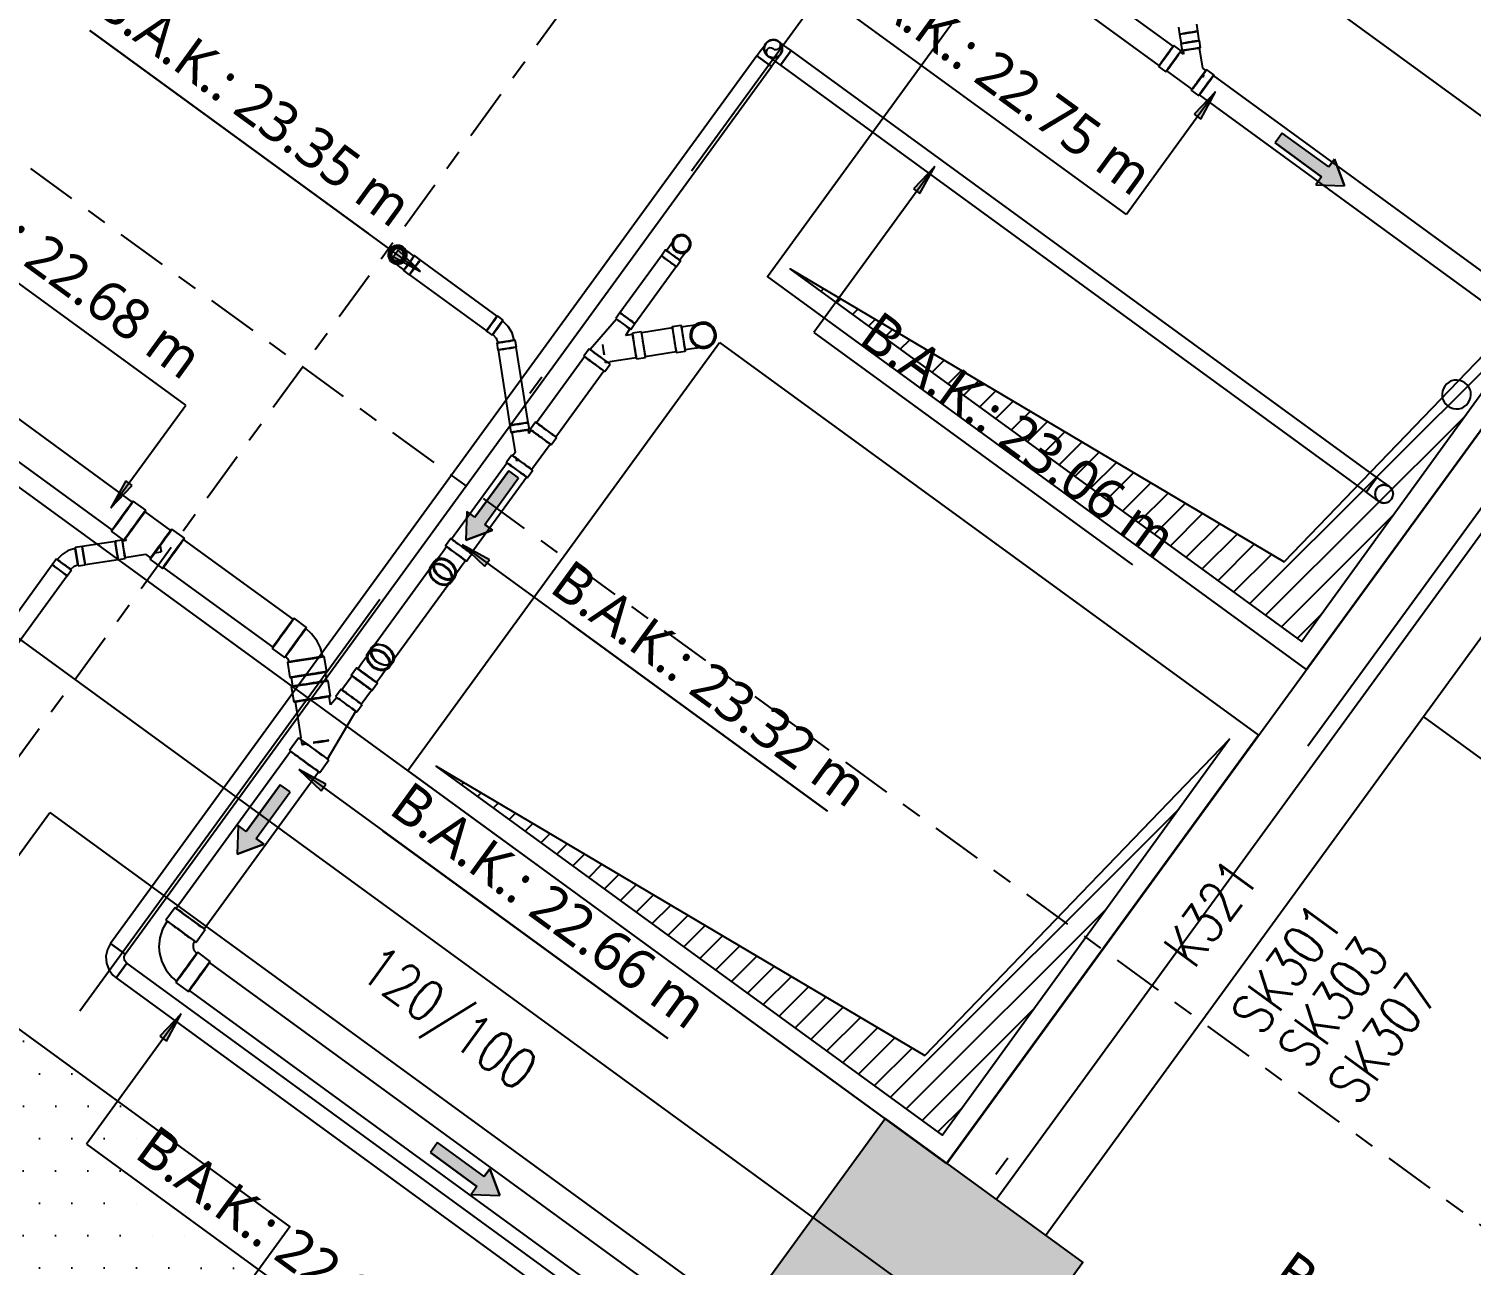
# Model space of a CAD drawing. Header units: millimetres. Extents: x 400382 to 401500, y 4543975 to 4544133.
# Drawn here: x 400774.28 to 400781.36, y 4544104.06 to 4544110.12 of the extents above; entities that cross this region are included whole.
import ezdxf
from ezdxf.enums import TextEntityAlignment as Align

# ---------------------------------------------------------------- set-up
doc = ezdxf.new("R2010")
doc.units = ezdxf.units.MM
for name, pattern in [('AKS', [3, 2.5, -0.25, 0, -0.25]), ('CENTER', [2, 1.25, -0.25, 0.25, -0.25]), ('DASHDOT2', [0.5, 0.25, -0.125, 0, -0.125])]:
    doc.linetypes.add(name, pattern=pattern)
for name, color, linetype in [('aks prota', 2, 'AKS'), ('boşluk prota', 2, 'Continuous'), ('boşluk taraması prota', 252, 'Continuous'), ('kiriş boyutu prota', 6, 'Continuous'), ('kiriş prota', 6, 'Continuous'), ('kolon prota', 1, 'Continuous'), ('kolon tarama prota', 252, 'Continuous'), ('merdiven prota', 2, 'Continuous'), ('not prota', 2, 'Continuous'), ('PRT-AL-TUNEL_EKSENI', 14, 'DASHDOT2'), ('skesit prota', 7, 'Continuous'), ('TARAMA', 8, 'Continuous'), ('temel prota', 6, 'Continuous')]:
    doc.layers.add(name, color=color, linetype=linetype)
doc.styles.add('Segoe UI Light_1', font='', dxfattribs={"height": 200})
doc.styles.add('TKIRIS', font='romanstw.shx')
doc.styles.get('Segoe UI Light_1').set_extended_font_data('Segoe UI Light')

# ---------------------------------------------------------------- blocks, each defined once
blk = doc.blocks.new('Flow Direction - Flow Direction _25mm_-1035271-_17_70 m  ARA KAT')
at = {"layer": 'TARAMA'}
blk.add_hatch(color=256, dxfattribs=at).paths.add_polyline_path([(0, 0), (-117, -78), (-117, -30), (-400, -30), (-400, 30), (-117, 30), (-117, 78)], flags=0)
for p, q in [((0, 0), (-117, 78)), ((-117, 78), (-117, 30)), ((-117, 78), (0, 0)), ((-117, 30), (-117, 78)), ((-117, 30), (-400, 30)), ((-400, 30), (-400, -30)), ((-117, 30), (-400, 30)), ((-400, 30), (-400, -30)), ((-117, -78), (0, 0)), ((-117, -78), (0, 0)), ((-400, -30), (-117, -30)), ((-117, -30), (-400, -30)), ((-117, -30), (-117, -78)), ((-117, -30), (-117, -78))]:
    blk.add_line(p, q, dxfattribs=at)
blk = doc.blocks.new('17.60 mekanik')
at = {"layer": 'kolon tarama prota'}
for points in [[(137058.29, 65361.09), (137047.87, 65350.12), (137051.07, 65347.8)], [(136920.46, 65324.36), (136910.05, 65313.39), (136913.24, 65311.07)], [(136668.12, 65272.5), (136657.14, 65282.91), (136654.82, 65279.72)], [(136516.25, 65156.33), (136526.67, 65167.31), (136523.47, 65169.63)], [(136688.76, 65138.36), (136699.74, 65127.95), (136702.06, 65131.14)], [(136608.61, 65028.04), (136619.58, 65017.62), (136621.9, 65020.82)], [(136550.99, 64908.03), (136540.57, 64897.05), (136543.77, 64894.73)]]:
    blk.add_hatch(color=256, dxfattribs=at).paths.add_polyline_path(points, flags=0)
for p, q in [((137037.5, 65383.49), (136952.8, 65445.03)), ((136945.86, 65435.48), (137030.57, 65373.94)), ((137014.58, 65300.93), (136868.24, 65407.25)), ((137040, 65392.88), (137040.55, 65389.42)), ((137049.6, 65390.85), (137049.05, 65394.31)), ((136505.61, 65390.57), (136642.27, 65291.28)), ((136668.12, 65272.5), (136505.61, 65390.57)), ((137040.63, 65389.43), (137041.36, 65384.84)), ((137050.25, 65386.24), (137049.52, 65390.84)), ((137050.87, 65382.8), (137050.32, 65386.26)), ((136833.06, 65378.47), (136516.37, 64942.58)), ((136833.06, 65378.47), (136836.66, 65375.86)), ((136836.66, 65375.86), (136833.06, 65378.47)), ((136849.89, 65381.14), (136847.27, 65377.54)), ((136847.27, 65377.54), (136849.89, 65381.14)), ((137137.74, 65172), (136849.89, 65381.14)), ((137041.38, 65381.26), (137037.78, 65383.87)), ((137042.61, 65379.55), (137040.99, 65380.72)), ((137041.28, 65384.82), (137041.83, 65381.37)), ((137042.3, 65381.44), (137042.6, 65379.55)), ((137051.98, 65372.74), (137050.4, 65382.72)), ((136523.56, 64937.35), (136840.25, 65373.25)), ((136836.66, 65375.86), (136840.25, 65373.25)), ((136840.25, 65373.25), (136836.66, 65375.86)), ((136836.66, 65375.86), (136836.66, 65375.86)), ((136836.66, 65375.86), (136836.66, 65375.86)), ((136847.27, 65377.54), (136844.66, 65373.94)), ((136844.66, 65373.94), (136847.27, 65377.54)), ((136844.66, 65373.94), (137132.51, 65164.81)), ((137030.29, 65373.56), (137033.88, 65370.94)), ((137034.27, 65371.48), (137046.8, 65362.37)), ((137053.52, 65371.62), (137051.98, 65372.74)), ((137057.5, 65369.54), (137053.91, 65372.15)), ((137051.31, 65368.63), (137051.35, 65368.58)), ((137052.6, 65368.8), (137052.4, 65370.07)), ((137198.27, 65266.68), (137057.23, 65369.16)), ((137058.29, 65361.09), (137014.58, 65300.93)), ((137046.41, 65361.84), (137050.01, 65359.23)), ((137058.29, 65361.09), (137047.87, 65350.12)), ((137050.29, 65359.61), (137191.33, 65257.14)), ((137051.07, 65347.8), (137058.29, 65361.09)), ((137047.87, 65350.12), (137051.07, 65347.8)), ((136920.46, 65324.36), (136861.21, 65242.81)), ((136920.46, 65324.36), (136910.05, 65313.39)), ((136913.24, 65311.07), (136920.46, 65324.36)), ((136552.88, 65206.75), (136402.02, 65316.35)), ((136526.83, 65159.15), (136319.59, 65309.72)), ((136910.05, 65313.39), (136913.24, 65311.07)), ((136309.6, 65295.97), (136516.84, 65145.4)), ((136657.14, 65282.91), (136654.82, 65279.72)), ((136654.82, 65279.72), (136668.12, 65272.5)), ((136668.12, 65272.5), (136657.14, 65282.91)), ((136667.96, 65278.27), (136665.13, 65280.33)), ((136786.38, 65280.38), (136766.04, 65252.38)), ((136788.37, 65283.25), (136786.32, 65280.42)), ((136659.75, 65272.92), (136662.58, 65270.86)), ((136705.78, 65250.69), (136667.92, 65278.21)), ((136773.32, 65247.09), (136793.66, 65275.09)), ((136793.72, 65275.04), (136795.78, 65277.87)), ((136662.63, 65270.92), (136700.49, 65243.41)), ((136765.98, 65252.43), (136763.92, 65249.6)), ((136708.66, 65248.7), (136705.83, 65250.76)), ((136764.31, 65249.32), (136751.39, 65234.29)), ((136768.93, 65241.19), (136770.94, 65244.5)), ((136771.33, 65244.22), (136773.39, 65247.05)), ((136791.82, 65245), (136776.62, 65242.6)), ((136796.13, 65246.17), (136791.74, 65245.47)), ((136805.85, 65247.71), (136805.85, 65247.71)), ((136700.45, 65243.35), (136703.28, 65241.29)), ((136705.61, 65237.49), (136706.15, 65234.03)), ((136715.2, 65235.47), (136714.65, 65238.92)), ((136772.26, 65241.72), (136768.93, 65241.19)), ((136776.54, 65243.07), (136772.15, 65242.37)), ((136861.21, 65242.81), (137017.87, 65128.98)), ((136706.23, 65234.05), (136712.09, 65197.05)), ((136720.98, 65198.46), (136715.12, 65235.46)), ((136748.63, 65230.8), (136725.07, 65198.37)), ((136750.86, 65234.68), (136748.25, 65231.08)), ((136761.14, 65228.39), (136774.04, 65230.43)), ((136774.15, 65229.78), (136778.54, 65230.47)), ((136778.46, 65230.94), (136793.66, 65233.35)), ((136793.74, 65232.88), (136798.13, 65233.58)), ((136807.85, 65235.12), (136807.85, 65235.12)), ((136734.61, 65191.43), (136758.18, 65223.87)), ((136758.56, 65223.59), (136761.18, 65227.18)), ((136758.8, 65228.95), (136758.74, 65228.92)), ((136758.91, 65228.03), (136759.81, 65228.18)), ((136760.64, 65227.57), (136761.14, 65228.39)), ((136516.25, 65156.33), (136552.88, 65206.75)), ((136712.02, 65197.04), (136712.56, 65193.58)), ((136721.61, 65195.02), (136721.06, 65198.47)), ((136721.43, 65193.04), (136721.13, 65194.94)), ((136722.6, 65194.66), (136721.43, 65193.05)), ((136724.68, 65198.65), (136722.07, 65195.05)), ((136713.04, 65193.66), (136714.62, 65183.67)), ((136722.75, 65175.41), (136731.85, 65187.94)), ((136732.38, 65187.56), (136735, 65191.15)), ((136712.96, 65182.52), (136710.35, 65178.92)), ((136714.62, 65183.67), (136713.5, 65182.13)), ((136715.04, 65181.01), (136715.24, 65179.74)), ((136710.74, 65178.64), (136683.53, 65141.2)), ((136716.5, 65179.92), (136716.53, 65179.96)), ((136720.67, 65171.43), (136723.28, 65175.02)), ((136523.47, 65169.63), (136516.25, 65156.33)), ((136516.25, 65156.33), (136526.67, 65167.31)), ((136526.67, 65167.31), (136523.47, 65169.63)), ((136693.08, 65134.26), (136720.28, 65171.71)), ((137135.12, 65168.4), (137132.51, 65164.81)), ((137132.51, 65164.81), (137135.12, 65168.4)), ((137137.74, 65172), (137135.12, 65168.4)), ((137135.12, 65168.4), (137137.74, 65172)), ((137135.12, 65168.4), (137135.12, 65168.4)), ((137135.12, 65168.4), (137135.12, 65168.4)), ((136533.38, 65155.2), (136527.22, 65159.68)), ((136545.72, 65145.32), (136532.94, 65154.6)), ((136516.45, 65144.87), (136522.62, 65140.39)), ((136552.32, 65141.44), (136546.16, 65145.92)), ((136518.36, 65139.91), (136502.17, 65137.34)), ((136521.8, 65140.53), (136518.34, 65139.98)), ((136518.36, 65139.91), (136519.06, 65135.46)), ((136519.06, 65135.46), (136518.36, 65139.91)), ((136523.91, 65140.38), (136521.88, 65140.05)), ((136523.05, 65140.99), (136523.9, 65140.37)), ((136540.48, 65138.04), (136540.44, 65138.12)), ((136605.82, 65101.76), (136551.93, 65140.91)), ((136683.14, 65141.48), (136680.53, 65137.88)), ((136688.76, 65138.36), (136699.74, 65127.95)), ((136702.06, 65131.14), (136688.76, 65138.36)), ((136688.76, 65138.36), (136868.29, 65007.93)), ((136489.47, 65131.22), (136487.42, 65128.39)), ((136502.16, 65137.42), (136498.7, 65136.87)), ((136498.7, 65136.87), (136500.13, 65127.83)), ((136500.13, 65127.83), (136498.7, 65136.87)), ((136498.78, 65136.4), (136500.06, 65128.3)), ((136500.06, 65128.3), (136498.78, 65136.4)), ((136502.16, 65137.42), (136503.59, 65128.38)), ((136503.59, 65128.38), (136502.16, 65137.42)), ((136502.17, 65137.34), (136502.87, 65132.9)), ((136502.87, 65132.9), (136502.17, 65137.34)), ((136502.87, 65132.9), (136503.58, 65128.45)), ((136503.58, 65128.45), (136502.87, 65132.9)), ((136503.58, 65128.45), (136519.76, 65131.02)), ((136519.06, 65135.46), (136519.76, 65131.02)), ((136519.76, 65131.02), (136519.06, 65135.46)), ((136519.78, 65130.94), (136523.23, 65131.49)), ((136523.16, 65131.96), (136533.27, 65133.57)), ((136533.27, 65133.57), (136535.83, 65131.71)), ((136535.39, 65131.11), (136541.56, 65126.63)), ((136537.68, 65134.26), (136540.98, 65134.79)), ((136690.85, 65130.38), (136693.46, 65133.98)), ((136699.74, 65127.95), (136702.06, 65131.14)), ((136487.48, 65128.34), (136442.27, 65066.12)), ((136494.82, 65123), (136496.88, 65125.83)), ((136500.13, 65127.83), (136503.59, 65128.38)), ((136541.94, 65127.16), (136595.83, 65088.01)), ((136673.49, 65127.38), (136644.78, 65087.86)), ((136674.96, 65130.2), (136673.11, 65127.66)), ((136449.55, 65060.83), (136494.76, 65123.05)), ((136654.32, 65080.92), (136683.04, 65120.45)), ((136683.42, 65120.17), (136685.27, 65122.71)), ((136612.37, 65097.81), (136606.21, 65102.29)), ((136868.29, 65007.93), (136741.21, 65100.26)), ((136595.45, 65087.48), (136601.61, 65083)), ((136602.05, 65083.6), (136603.18, 65082.37)), ((136603.18, 65082.37), (136603.74, 65080.83)), ((136622.29, 65076.06), (136621.09, 65083.58)), ((136603.01, 65080.72), (136604.2, 65073.19)), ((136622.34, 65071.53), (136621.64, 65075.95)), ((136634.74, 65074.04), (136629.74, 65067.17)), ((136604.85, 65073.29), (136605.55, 65068.87)), ((136604.9, 65068.77), (136606.09, 65061.24)), ((136624.18, 65064.11), (136622.99, 65071.63)), ((136629.36, 65067.45), (136626.75, 65063.85)), ((136639.29, 65060.23), (136644.29, 65067.11)), ((136606.83, 65061.36), (136609.63, 65043.64)), ((136624.1, 65059.88), (136623.45, 65063.99)), ((136627.28, 65063.46), (136624.09, 65059.88)), ((136637.06, 65056.36), (136639.68, 65059.95)), ((136622.75, 65033.19), (136636.53, 65056.74)), ((136608.54, 65043.52), (136604.06, 65037.36)), ((136609.63, 65043.64), (136609.14, 65043.08)), ((136609.8, 65042.61), (136610.16, 65040.3)), ((136612.46, 65040.6), (136612.48, 65040.73)), ((136604.59, 65036.97), (136548.53, 64959.8)), ((136618.88, 65026.59), (136623.35, 65032.76)), ((136562.28, 64949.81), (136618.35, 65026.98)), ((136608.61, 65028.04), (136619.58, 65017.62)), ((136621.9, 65020.82), (136608.61, 65028.04)), ((136608.61, 65028.04), (136789.96, 64896.27)), ((136619.58, 65017.62), (136621.9, 65020.82)), ((136789.96, 64896.27), (136650.16, 64997.85)), ((136548, 64960.19), (136543.52, 64954.02)), ((136558.33, 64943.26), (136562.81, 64949.43)), ((136516.37, 64942.58), (136519.96, 64939.96)), ((136519.96, 64939.96), (136516.37, 64942.58)), ((136516.37, 64942.58), (136523.56, 64937.35)), ((136523.56, 64937.35), (136516.37, 64942.58)), ((136519.96, 64939.96), (136523.56, 64937.35)), ((136523.56, 64937.35), (136519.96, 64939.96)), ((136519.03, 64925.75), (136524.26, 64932.94)), ((136524.26, 64932.94), (136519.03, 64925.75)), ((136524.26, 64932.94), (136521.64, 64929.35)), ((136521.64, 64929.35), (136524.26, 64932.94)), ((137166.76, 64466.14), (136524.26, 64932.94)), ((136565.28, 64933.83), (136559.11, 64938.31)), ((137170.68, 64493.17), (136564.89, 64933.3)), ((136521.64, 64929.35), (136519.03, 64925.75)), ((136519.03, 64925.75), (136521.64, 64929.35)), ((136519.03, 64925.75), (137161.53, 64458.95)), ((136548.35, 64923.5), (136554.52, 64919.02)), ((136554.9, 64919.55), (137160.69, 64479.42)), ((136550.99, 64908.03), (136504.56, 64844.12)), ((136550.99, 64908.03), (136540.57, 64897.05)), ((136543.77, 64894.73), (136550.99, 64908.03)), ((136540.57, 64897.05), (136543.77, 64894.73)), ((136504.56, 64844.12), (136663.02, 64728.99))]:
    blk.add_line(p, q, dxfattribs=at)
at = {"layer": 'kolon tarama prota', "extrusion": (0, 0, -1)}
blk.add_line((136847.27, 65377.54), (136847.27, 65377.54), dxfattribs=at)
blk.add_line((136847.27, 65377.54), (136847.27, 65377.54), dxfattribs=at)
at = {"layer": 'kolon tarama prota', "extrusion": (-3.8142e-07, 2.77118e-07, -1)}
for p, q in [((136642.54, 65085.59, 0), (136644.39, 65088.14, 0)), ((136634.35, 65074.32, 0), (136636.97, 65077.92, 0)), ((136654.71, 65080.64, 0), (136652.86, 65078.1, 0)), ((136647.28, 65070.42, 0), (136644.67, 65066.83, 0))]:
    blk.add_line(p, q, dxfattribs=at)
at = {"layer": 'kolon tarama prota', "flags": 128}
for points in [[(136837.53, 65384.62), (136839.07, 65385.95), (136841.05, 65386.45), (136843.04, 65386.02), (136843.74, 65385.6)], [(136843.74, 65385.6), (136845.07, 65384.06), (136845.57, 65382.08), (136845.13, 65380.09), (136844.72, 65379.39)], [(136833.06, 65378.47), (136834.61, 65380.6), (136835.97, 65382.47), (136836.96, 65383.84), (136837.48, 65384.55), (136837.53, 65384.62)], [(136838.51, 65378.41), (136837.18, 65379.96), (136836.68, 65381.93), (136837.11, 65383.93), (136837.53, 65384.62)], [(136844.72, 65379.39), (136843.18, 65378.06), (136841.2, 65377.56), (136839.21, 65378), (136838.51, 65378.41)], [(136844.72, 65379.39), (136844.44, 65379.01), (136843.65, 65377.92), (136842.43, 65376.24), (136840.94, 65374.19), (136840.25, 65373.25)], [(136788.76, 65282.97), (136790.25, 65285.02), (136791.53, 65286.78), (136792.44, 65288.03), (136792.85, 65288.59), (136792.87, 65288.62)], [(136793.77, 65282.9), (136792.51, 65284.39), (136792.09, 65286.3), (136792.59, 65288.19), (136792.87, 65288.62)], [(136792.87, 65288.62), (136794.36, 65289.88), (136796.27, 65290.3), (136798.16, 65289.8), (136798.59, 65289.52)], [(136798.59, 65289.52), (136799.85, 65288.03), (136800.28, 65286.12), (136799.77, 65284.23), (136799.49, 65283.8)], [(136654.39, 65277.41), (136653.12, 65278.91), (136652.7, 65280.81), (136653.21, 65282.7), (136653.48, 65283.13)], [(136653.48, 65283.13), (136654.97, 65284.4), (136656.88, 65284.82), (136658.77, 65284.31), (136659.2, 65284.04)], [(136659.2, 65284.04), (136659.58, 65283.76), (136660.67, 65282.97), (136662.33, 65281.76), (136664.33, 65280.31), (136664.85, 65279.94)], [(136659.2, 65284.04), (136660.46, 65282.54), (136660.89, 65280.64), (136660.38, 65278.75), (136660.11, 65278.32)], [(136799.49, 65283.8), (136798, 65282.54), (136796.09, 65282.11), (136794.2, 65282.62), (136793.77, 65282.9)], [(136799.49, 65283.8), (136799.22, 65283.42), (136798.42, 65282.33), (136797.22, 65280.67), (136795.77, 65278.67), (136795.39, 65278.15)], [(136660.11, 65278.32), (136658.61, 65277.05), (136656.7, 65276.63), (136654.81, 65277.14), (136654.39, 65277.41)], [(136660.03, 65273.31), (136657.99, 65274.79), (136656.22, 65276.08), (136654.97, 65276.98), (136654.41, 65277.39), (136654.39, 65277.41)], [(136714.18, 65238.85), (136713.13, 65242.41), (136711.22, 65245.58), (136708.57, 65248.17), (136708.38, 65248.31)], [(136796.24, 65245.52), (136799.22, 65245.99), (136801.91, 65246.42), (136804.06, 65246.76), (136805.45, 65246.98), (136805.96, 65247.06), (136805.96, 65247.06)], [(136801.21, 65240.52), (136801.31, 65242.83), (136802.33, 65244.91), (136804.09, 65246.42), (136805.96, 65247.06)], [(136805.96, 65247.06), (136808.27, 65246.95), (136810.35, 65245.93), (136811.86, 65244.17), (136812.49, 65242.31)], [(136703.56, 65241.68), (136705.22, 65239.9), (136706.08, 65237.62), (136706.08, 65237.57)], [(136807.74, 65235.77), (136805.43, 65235.88), (136803.35, 65236.9), (136801.84, 65238.66), (136801.21, 65240.52)], [(136812.49, 65242.31), (136812.39, 65239.99), (136811.37, 65237.91), (136809.61, 65236.41), (136807.74, 65235.77)], [(136807.74, 65235.77), (136807.28, 65235.69), (136805.92, 65235.48), (136803.81, 65235.14), (136801.13, 65234.72), (136798.15, 65234.25), (136798.02, 65234.23)], [(137138.66, 65160.34), (137137.33, 65161.89), (137136.83, 65163.86), (137137.26, 65165.85), (137137.68, 65166.55)], [(137137.68, 65166.55), (137139.22, 65167.88), (137141.2, 65168.38), (137143.19, 65167.95), (137143.89, 65167.53)], [(137137.74, 65172), (137139.87, 65170.45), (137141.74, 65169.09), (137143.11, 65168.1), (137143.81, 65167.59), (137143.89, 65167.53)], [(137143.89, 65167.53), (137145.22, 65165.99), (137145.72, 65164.01), (137145.28, 65162.02), (137144.87, 65161.32)], [(137138.66, 65160.34), (137138.28, 65160.62), (137137.18, 65161.41), (137135.51, 65162.63), (137133.46, 65164.12), (137132.51, 65164.81)], [(137144.87, 65161.32), (137143.32, 65159.99), (137141.35, 65159.49), (137139.35, 65159.93), (137138.66, 65160.34)], [(136498.78, 65136.4), (136495.33, 65135.37), (136492.27, 65133.48), (136489.86, 65130.93)], [(136681.07, 65137.49), (136678.98, 65134.62), (136677.04, 65131.95), (136675.49, 65129.82)], [(136684.74, 65123.1), (136686.41, 65125.4), (136688.37, 65128.09), (136690.31, 65130.77)], [(136496.49, 65126.12), (136498.17, 65127.63), (136500.06, 65128.3)], [(136617.55, 65091.12), (136614.84, 65094.67), (136611.94, 65097.21)], [(136620.36, 65083.47), (136619.2, 65087.78), (136617.55, 65091.12)], [(136544.12, 64953.59), (136541.88, 64949.71), (136540.52, 64945.45), (136540.09, 64940.99), (136540.34, 64937.88)], [(136516.37, 64942.58), (136514.78, 64939.59), (136514.09, 64936.29), (136514.34, 64932.92), (136515.52, 64929.76), (136517.53, 64927.05), (136519.03, 64925.75)], [(136556.97, 64940.51), (136557.12, 64942.5), (136557.73, 64943.7)], [(136558.68, 64937.71), (136557.38, 64939.23), (136556.97, 64940.51)], [(136524.26, 64932.94), (136523.2, 64934.29), (136522.99, 64935.99), (136523.56, 64937.35)], [(136540.34, 64937.88), (136541.51, 64933.55), (136543.56, 64929.57), (136546.4, 64926.12), (136548.79, 64924.1)]]:
    blk.add_lwpolyline(points, dxfattribs=at)
at = {"layer": 'kolon tarama prota', "extrusion": (0, 0, -1), "flags": 128}
for points in [[(-136843.74, 65385.6), (-136841.86, 65386.39), (-136839.82, 65386.26), (-136838.06, 65385.23), (-136837.53, 65384.62)], [(-136849.89, 65381.14), (-136847.75, 65382.68), (-136845.89, 65384.04), (-136844.52, 65385.04), (-136843.81, 65385.55), (-136843.74, 65385.6)], [(-136844.72, 65379.39), (-136845.51, 65381.28), (-136845.37, 65383.31), (-136844.35, 65385.07), (-136843.74, 65385.6)], [(-136837.53, 65384.62), (-136836.74, 65382.74), (-136836.87, 65380.7), (-136837.9, 65378.94), (-136838.51, 65378.41)], [(-136838.51, 65378.41), (-136840.39, 65377.62), (-136842.43, 65377.76), (-136844.19, 65378.79), (-136844.72, 65379.39)], [(-136838.51, 65378.41), (-136838.89, 65378.13), (-136839.99, 65377.34), (-136841.67, 65376.12), (-136843.71, 65374.63), (-136844.66, 65373.94)]]:
    blk.add_lwpolyline(points, dxfattribs=at)
at = {"layer": 'kolon tarama prota', "extrusion": (-3.8142e-07, 2.77118e-07, -1), "elevation": -0.03, "flags": 128}
for points in [[(-136637.5, 65077.53), (-136639.59, 65080.41), (-136641.53, 65083.07), (-136643.08, 65085.21)], [(-136652.32, 65078.49), (-136650.65, 65076.18), (-136648.7, 65073.49), (-136646.75, 65070.81)]]:
    blk.add_lwpolyline(points, dxfattribs=at)
at = {"layer": 'kolon tarama prota'}
for centre, radius, start, end in [((136841.12, 65382.01), 4.45, 54, 234), ((136841.12, 65382.01), 4.44, 324, 144), ((136841.12, 65382.01), 4.45, 234, 54), ((136842.43, 65383.81), 2.22, 234, 54), ((136841.12, 65382.01), 4.45, 144, 324), ((136839.82, 65380.21), 2.22, 54, 234), ((136796.18, 65286.21), 4.58, 54, 234), ((136796.18, 65286.21), 4.58, 54, 234), ((136796.18, 65286.21), 4.5, 144, 324), ((136796.18, 65286.21), 4.1, 54, 234), ((136796.18, 65286.21), 4.5, 324, 144), ((136796.18, 65286.21), 4.58, 234, 54), ((136796.18, 65286.21), 4.58, 234, 54), ((136796.18, 65286.21), 4.1, 234, 54), ((136656.79, 65280.72), 4.58, 54, 234), ((136656.79, 65280.72), 4.58, 54, 234), ((136656.79, 65280.72), 4.58, 144, 324), ((136656.79, 65280.72), 4.58, 144, 324), ((136656.79, 65280.72), 4.1, 54, 234), ((136656.79, 65280.72), 4.1, 144, 324), ((136656.79, 65280.72), 4.58, 324, 144), ((136656.79, 65280.72), 4.58, 324, 144), ((136656.79, 65280.72), 3.43, 144, 324), ((136656.79, 65280.72), 3.43, 144, 324), ((136656.79, 65280.72), 4.1, 324, 144), ((136656.79, 65280.72), 3.02, 54, 234), ((136656.79, 65280.72), 3.43, 324, 144), ((136656.79, 65280.72), 3.43, 324, 144), ((136656.79, 65280.72), 4.58, 234, 54), ((136656.79, 65280.72), 4.58, 234, 54), ((136656.79, 65280.72), 4.1, 234, 54), ((136656.79, 65280.72), 3.02, 234, 54), ((136806.85, 65241.41), 6.38, 9, 189), ((136806.85, 65241.41), 6.38, 9, 189), ((136806.85, 65241.41), 5.9, 144, 324), ((136806.85, 65241.41), 5.71, 9, 189), ((136806.85, 65241.41), 5.9, 324, 144), ((136806.85, 65241.41), 6.38, 189, 9), ((136806.85, 65241.41), 6.38, 189, 9), ((136806.85, 65241.41), 5.71, 189, 9), ((137176.76, 65212.79), 7.07, 144, 324), ((137176.76, 65212.79), 7.07, 324, 144), ((137141.27, 65163.94), 4.44, 144, 324), ((137141.27, 65163.94), 4.45, 144, 324), ((137141.27, 65163.94), 4.45, 324, 144), ((137141.27, 65163.94), 4.45, 324, 144)]:
    blk.add_arc(centre, radius, start, end, dxfattribs=at)
at = {"layer": 'kolon tarama prota', "extrusion": (0, 0, -1)}
for radius, start, end in [(4.44, 36, 216), (4.45, 216, 36)]:
    blk.add_arc((-136841.12, 65382.01), radius, start, end, dxfattribs=at)
at = {"layer": 'kolon tarama prota'}
for centre, major_axis, ratio, start_param, end_param in [((137045.07, 65390.13), (4.52, 0.72), 0.010215, 6.279262, 9.420854), ((137045.07, 65390.13), (4.52, 0.72), 0.010215, 3.137669, 6.279262), ((137045.07, 65390.13), (4.44, 0.7), 0.010215, 1.570796, 3.141593), ((137045.07, 65390.13), (4.44, 0.7), 0.010215, 3.141593, 4.712389), ((137045.8, 65385.54), (4.52, 0.72), 0.010215, 0.003926, 3.145519), ((137045.8, 65385.54), (4.52, 0.72), 0.010215, 3.145519, 6.287112), ((137045.8, 65385.54), (4.44, 0.7), 0.010215, 1.570796, 3.141593), ((137045.8, 65385.54), (4.44, 0.7), 0.010215, 3.141593, 4.712389), ((137045.07, 65390.13), (4.44, 0.7), 0.010215, 0, 1.570796), ((137045.07, 65390.13), (4.44, 0.7), 0.010215, 4.712389, 6.283185), ((137045.8, 65385.54), (4.44, 0.7), 0.010215, 0, 1.570796), ((137045.8, 65385.54), (4.44, 0.7), 0.010215, 4.712389, 6.283185), ((137034.03, 65378.71), (3.75, 5.16), 0.01, 6.278738, 9.420331), ((137034.03, 65378.71), (3.75, 5.16), 0.01, 3.137146, 6.278738), ((137034.03, 65378.71), (3.47, 4.77), 0.010001, 1.570796, 3.141593), ((137034.03, 65378.71), (3.47, 4.77), 0.010001, 3.141593, 4.712389), ((137037.63, 65376.1), (3.75, 5.16), 0.01, 6.278738, 9.420331), ((137037.63, 65376.1), (3.75, 5.16), 0.01, 3.137146, 6.278738), ((137034.03, 65378.71), (3.47, 4.77), 0.010001, 0, 1.570796), ((137034.03, 65378.71), (3.47, 4.77), 0.010001, 4.712389, 6.283185), ((137037.63, 65376.1), (3.36, 4.62), 0.01, 6.278738, 9.420331), ((137037.63, 65376.1), (3.36, 4.62), 0.01, 3.137146, 6.278738), ((137046.35, 65382.08), (4.52, 0.72), 0.010215, 0.003926, 3.145519), ((137046.35, 65382.08), (4.52, 0.72), 0.010215, 3.145519, 6.287112), ((137046.35, 65382.08), (4.05, 0.64), 0.010215, 0.003926, 3.145519), ((137046.35, 65382.08), (4.05, 0.64), 0.010215, 3.145519, 6.287112), ((137050.16, 65367), (3.75, 5.16), 0.01, 6.278738, 9.420331), ((137050.16, 65367), (3.75, 5.16), 0.01, 3.137146, 6.278738), ((137050.16, 65367), (3.36, 4.62), 0.01, 6.278738, 9.420331), ((137050.16, 65367), (3.36, 4.62), 0.01, 3.137146, 6.278738), ((137053.76, 65364.38), (3.75, 5.16), 0.01, 6.278738, 9.420331), ((137053.76, 65364.38), (3.75, 5.16), 0.01, 3.137146, 6.278738), ((137053.76, 65364.38), (3.47, 4.77), 0.01, 1.570796, 3.141593), ((137053.76, 65364.38), (3.47, 4.77), 0.01, 3.141593, 4.712389), ((137048.55, 65368.16), (4.05, 0.64), 0.010215, 0.003926, 0.818576), ((137048.55, 65368.16), (4.05, 0.64), 0.010215, 5.472462, 6.287112), ((137053.76, 65364.38), (3.47, 4.77), 0.01, 0, 1.570796), ((137053.76, 65364.38), (3.47, 4.77), 0.01, 4.712389, 6.283185), ((136662.44, 65276.62), (2.69, 3.7), 0.010028, 4.712389, 7.853982), ((136662.44, 65276.62), (2.41, 3.31), 0.010028, 4.712389, 7.853982), ((136790.02, 65277.73), (-3.7, 2.69), 0.01, 4.712389, 7.853982), ((136790.02, 65277.73), (3.64, -2.65), 0.01002, 3.141593, 4.712389), ((136790.02, 65277.73), (3.64, -2.65), 0.01002, 1.570796, 3.141593), ((136792.08, 65280.56), (-3.7, 2.69), 0.01, 4.712389, 7.853982), ((136792.08, 65280.56), (-3.31, 2.41), 0.01, 4.712389, 7.853982), ((136792.08, 65280.56), (-3.7, 2.69), 0.01, 1.570796, 4.712389), ((136792.08, 65280.56), (-3.31, 2.41), 0.01, 1.570796, 4.712389), ((136662.44, 65276.62), (2.69, 3.7), 0.010028, 1.570796, 4.712389), ((136662.44, 65276.62), (2.41, 3.31), 0.010028, 1.570796, 4.712389), ((136665.27, 65274.56), (2.69, 3.7), 0.010028, 1.570796, 4.712389), ((136665.27, 65274.56), (2.65, 3.64), 0.01004, 1.570796, 3.141593), ((136665.27, 65274.56), (2.65, 3.64), 0.01004, 3.141593, 4.712389), ((136665.27, 65274.56), (2.69, 3.7), 0.010028, 4.712389, 7.853982), ((136665.27, 65274.56), (2.65, 3.64), 0.01004, 0, 1.570796), ((136665.27, 65274.56), (2.65, 3.64), 0.01004, 4.712389, 6.283185), ((136790.02, 65277.73), (3.7, -2.69), 0.01, 4.712389, 7.853982), ((136790.02, 65277.73), (3.64, -2.65), 0.01002, 4.712389, 6.283185), ((136790.02, 65277.73), (3.64, -2.65), 0.01002, 0, 1.570796), ((136769.68, 65249.74), (3.7, -2.69), 0.01, 3.137339, 6.278932), ((136769.68, 65249.74), (3.7, -2.69), 0.01, 6.278932, 9.420525), ((136769.68, 65249.74), (3.64, -2.65), 0.01002, 1.570796, 3.141593), ((136769.68, 65249.74), (3.64, -2.65), 0.01002, 3.141593, 4.712389), ((136703.14, 65247.05), (2.69, 3.7), 0.010028, 0.000029, 3.141622), ((136703.14, 65247.05), (2.69, 3.7), 0.010028, 3.141622, 6.283215), ((136703.14, 65247.05), (2.65, 3.64), 0.01004, 1.570796, 3.141593), ((136703.14, 65247.05), (2.65, 3.64), 0.01004, 3.141593, 4.712389), ((136703.14, 65247.05), (2.65, 3.64), 0.01004, 0, 1.570796), ((136703.14, 65247.05), (2.65, 3.64), 0.01004, 4.712389, 6.283185), ((136705.97, 65245), (2.69, 3.7), 0.010028, 0.000029, 3.141622), ((136705.97, 65245), (2.69, 3.7), 0.010028, 3.141622, 6.283215), ((136705.97, 65245), (2.41, 3.31), 0.010028, 0.000029, 3.141622), ((136705.97, 65245), (2.41, 3.31), 0.010028, 3.141622, 6.283215), ((136767.63, 65246.91), (3.7, -2.69), 0.01, 3.137339, 6.278932), ((136767.63, 65246.91), (3.7, -2.69), 0.01, 6.278932, 9.420525), ((136769.68, 65249.74), (3.64, -2.65), 0.01002, 4.712389, 6.283185), ((136769.68, 65249.74), (3.64, -2.65), 0.01002, 0, 1.570796), ((136792.74, 65239.18), (-1, 6.3), 0.010078, 4.712389, 7.853982), ((136792.74, 65239.18), (-0.92, 5.83), 0.010078, 0, 1.570796), ((136792.74, 65239.18), (-0.92, 5.83), 0.010078, 4.712389, 6.283185), ((136797.13, 65239.87), (-1, 6.3), 0.010078, 4.712389, 7.853982), ((136797.13, 65239.87), (-0.89, 5.64), 0.010078, 4.712389, 7.853982), ((136710.13, 65238.21), (4.52, 0.72), 0.007071, 0.007112, 3.148705), ((136710.13, 65238.21), (4.52, 0.72), 0.007071, 3.148705, 6.290297), ((136710.13, 65238.21), (4.05, 0.64), 0.007071, 0.007112, 3.148705), ((136710.13, 65238.21), (4.05, 0.64), 0.007071, 3.148705, 6.290297), ((136758.01, 65233.68), (-0.89, 5.64), 0.010078, 0.983281, 1.920337), ((136758.01, 65233.68), (-0.89, 5.64), 0.010078, 4.370975, 5.308031), ((136773.15, 65236.07), (-1, 6.3), 0.010078, 0.004064, 3.145656), ((136773.15, 65236.07), (-1, 6.3), 0.010078, 3.145656, 6.287249), ((136773.15, 65236.07), (-0.89, 5.64), 0.010078, 0.004064, 3.145656), ((136773.15, 65236.07), (-0.89, 5.64), 0.010078, 3.145656, 6.287249), ((136777.54, 65236.77), (-1, 6.3), 0.010078, 0.004064, 3.145656), ((136777.54, 65236.77), (-1, 6.3), 0.010078, 3.145656, 6.287249), ((136777.54, 65236.77), (-0.92, 5.83), 0.010078, 0, 1.570796), ((136777.54, 65236.77), (-0.92, 5.83), 0.010078, 4.712389, 6.283185), ((136777.54, 65236.77), (-0.92, 5.83), 0.010078, 1.570796, 3.141593), ((136777.54, 65236.77), (-0.92, 5.83), 0.010078, 3.141593, 4.712389), ((136792.74, 65239.18), (-1, 6.3), 0.010078, 1.570796, 4.712389), ((136792.74, 65239.18), (-0.92, 5.83), 0.010078, 1.570796, 3.141593), ((136792.74, 65239.18), (-0.92, 5.83), 0.010078, 3.141593, 4.712389), ((136797.13, 65239.87), (-0.89, 5.64), 0.010078, 1.570796, 4.712389), ((136797.13, 65239.87), (-1, 6.3), 0.010078, 1.570796, 4.712389), ((136710.68, 65234.75), (4.52, 0.72), 0.007071, 0.007112, 3.148705), ((136710.68, 65234.75), (4.52, 0.72), 0.007071, 3.148705, 6.290297), ((136710.68, 65234.75), (4.44, 0.7), 0.007071, 1.570796, 3.141593), ((136710.68, 65234.75), (4.44, 0.7), 0.007071, 3.141593, 4.712389), ((136710.68, 65234.75), (4.44, 0.7), 0.007071, 0, 1.570796), ((136710.68, 65234.75), (4.44, 0.7), 0.007071, 4.712389, 6.283185), ((136753.41, 65227.33), (5.16, -3.75), 0.01, 3.137339, 6.278932), ((136753.41, 65227.33), (5.16, -3.75), 0.01, 6.278932, 9.420525), ((136753.41, 65227.33), (-4.77, 3.47), 0.009981, 0, 1.570796), ((136753.41, 65227.33), (-4.77, 3.47), 0.009981, 4.712389, 6.283185), ((136756.02, 65230.93), (5.16, -3.75), 0.01, 3.137339, 6.278932), ((136756.02, 65230.93), (5.16, -3.75), 0.01, 6.278932, 9.420525), ((136753.41, 65227.33), (-4.77, 3.47), 0.009981, 1.570796, 3.141593), ((136753.41, 65227.33), (-4.77, 3.47), 0.009981, 3.141593, 4.712389), ((136758.01, 65233.68), (-0.89, 5.64), 0.010078, 2.57346, 3.145656), ((136758.01, 65233.68), (-0.89, 5.64), 0.010078, 3.145656, 3.717852), ((136716.54, 65197.76), (4.52, 0.72), 0.007071, 3.134522, 6.276114), ((136716.54, 65197.76), (4.52, 0.72), 0.007071, 6.276114, 9.417707), ((136716.54, 65197.76), (4.44, 0.7), 0.007071, 1.570796, 3.141593), ((136716.54, 65197.76), (4.44, 0.7), 0.007071, 3.141593, 4.712389), ((136717.09, 65194.3), (4.52, 0.72), 0.007071, 3.134522, 6.276114), ((136717.09, 65194.3), (4.52, 0.72), 0.007071, 6.276114, 9.417707), ((136717.09, 65194.3), (4.05, 0.64), 0.007071, 3.134522, 6.276114), ((136717.09, 65194.3), (4.05, 0.64), 0.007071, 6.276114, 9.417707), ((136716.54, 65197.76), (4.44, 0.7), 0.007071, 0, 1.570796), ((136716.54, 65197.76), (4.44, 0.7), 0.007071, 4.712389, 6.283185), ((136727.23, 65191.3), (5.16, -3.75), 0.01, 3.141593, 6.283185), ((136727.23, 65191.3), (-5.16, 3.75), 0.01, 3.141593, 6.283185), ((136727.23, 65191.3), (4.62, -3.36), 0.01, 3.141593, 6.283185), ((136727.23, 65191.3), (4.62, -3.36), 0.01, 0, 3.141593), ((136729.84, 65194.9), (5.16, -3.75), 0.01, 3.141593, 6.283185), ((136729.84, 65194.9), (-5.16, 3.75), 0.01, 3.141593, 6.283185), ((136729.84, 65194.9), (-4.77, 3.47), 0.009981, 0, 1.570796), ((136729.84, 65194.9), (-4.77, 3.47), 0.009981, 4.712389, 6.283185), ((136729.84, 65194.9), (-4.77, 3.47), 0.009981, 1.570796, 3.141593), ((136729.84, 65194.9), (-4.77, 3.47), 0.009981, 3.141593, 4.712389), ((136718.12, 65178.77), (5.16, -3.75), 0.01, 3.141593, 6.283185), ((136718.12, 65178.77), (-5.16, 3.75), 0.01, 3.141593, 6.283185), ((136718.12, 65178.77), (4.62, -3.36), 0.01, 3.141593, 6.283185), ((136718.12, 65178.77), (4.62, -3.36), 0.01, 0, 3.141593), ((136715.51, 65175.18), (5.16, -3.75), 0.01, 3.141593, 6.283185), ((136715.51, 65175.18), (-5.16, 3.75), 0.01, 3.141593, 6.283185), ((136715.51, 65175.17), (-4.77, 3.47), 0.01, 0, 1.570796), ((136715.51, 65175.17), (-4.77, 3.47), 0.01, 4.712389, 6.283185), ((136719.29, 65180.38), (4.05, 0.64), 0.007071, 2.319872, 3.134522), ((136719.29, 65180.38), (4.05, 0.64), 0.007071, 3.134522, 3.949172), ((136715.51, 65175.17), (-4.77, 3.47), 0.01, 1.570796, 3.141593), ((136715.51, 65175.17), (-4.77, 3.47), 0.01, 3.141593, 4.712389), ((136521.83, 65152.28), (5.38, 7.41), 0.01, 6.279004, 9.420597), ((136521.83, 65152.28), (5.38, 7.41), 0.01, 3.137412, 6.279004), ((136521.83, 65152.28), (5, 6.88), 0.01, 0, 1.570796), ((136521.83, 65152.28), (5, 6.88), 0.01, 4.712389, 6.283185), ((136521.83, 65152.28), (5, 6.88), 0.01, 1.570796, 3.141593), ((136521.83, 65152.28), (5, 6.88), 0.01, 3.141593, 4.712389), ((136528, 65147.8), (5.38, 7.41), 0.01, 6.279004, 9.420597), ((136528, 65147.8), (5.38, 7.41), 0.01, 3.137412, 6.279004), ((136528, 65147.8), (4.95, 6.81), 0.01, 6.279004, 9.420597), ((136528, 65147.8), (4.95, 6.81), 0.01, 3.137412, 6.279004), ((136540.77, 65138.52), (5.38, 7.41), 0.01, 6.279004, 9.420597), ((136540.77, 65138.52), (5.38, 7.41), 0.01, 3.137412, 6.279004), ((136540.77, 65138.52), (4.95, 6.81), 0.01, 6.279004, 9.420597), ((136540.77, 65138.52), (4.95, 6.81), 0.01, 3.137412, 6.279004), ((136519.06, 65135.46), (-0.72, 4.52), 0.004115, 6.273158, 9.414751), ((136519.06, 65135.46), (-0.72, 4.52), 0.004115, 3.131566, 6.273158), ((136522.52, 65136.01), (-0.72, 4.52), 0.004115, 6.273158, 9.414751), ((136522.52, 65136.01), (-0.72, 4.52), 0.004115, 3.131566, 6.273158), ((136522.52, 65136.01), (-0.64, 4.05), 0.004115, 6.273158, 9.414751), ((136522.52, 65136.01), (-0.64, 4.05), 0.004115, 3.131566, 6.273158), ((136540.34, 65138.83), (-0.64, 4.05), 0.004115, 1.747386, 3.131566), ((136540.34, 65138.83), (-0.64, 4.05), 0.004115, 3.131566, 4.515745), ((136546.94, 65134.04), (5.38, 7.41), 0.01, 6.279004, 9.420597), ((136546.94, 65134.04), (5.38, 7.41), 0.01, 3.137412, 6.279004), ((136546.94, 65134.04), (5, 6.88), 0.01, 0, 1.570796), ((136546.94, 65134.04), (5, 6.88), 0.01, 4.712389, 6.283185), ((136685.69, 65134.13), (5.16, -3.75), 0.01, 1.570797, 4.712389), ((136688.3, 65137.73), (5.16, -3.75), 0.01, 1.570797, 4.712389), ((136688.3, 65137.73), (-4.77, 3.47), 0.01, 0, 1.570796), ((136688.3, 65137.73), (-4.77, 3.47), 0.01, 4.712389, 6.283185), ((136688.3, 65137.73), (5.16, -3.75), 0.01, 4.712389, 7.853982), ((136688.3, 65137.73), (-4.77, 3.47), 0.01, 1.570796, 3.141593), ((136688.3, 65137.73), (-4.77, 3.47), 0.01, 3.141593, 4.712389), ((136493.18, 65128.53), (3.7, -2.69), 0.01, 0.009999, 3.151592), ((136493.18, 65128.53), (3.7, -2.69), 0.01, 3.151592, 6.293184), ((136493.18, 65128.53), (-3.31, 2.41), 0.01, 3.151592, 6.293184), ((136493.18, 65128.53), (3.31, -2.41), 0.01, 3.151592, 6.293184), ((136546.94, 65134.04), (5, 6.88), 0.01, 1.570796, 3.141593), ((136546.94, 65134.04), (5, 6.88), 0.01, 3.141593, 4.712389), ((136680.11, 65126.46), (4.62, -3.36), 0.707107, 1.570797, 4.71239), ((136680.11, 65126.46), (5.16, -3.75), 0.707107, 1.570797, 4.71239), ((136685.69, 65134.13), (4.62, -3.36), 0.01, 1.570797, 4.712389), ((136685.69, 65134.13), (5.16, -3.75), 0.01, 4.712389, 7.853982), ((136685.69, 65134.13), (4.62, -3.36), 0.01, 4.712389, 7.853982), ((136491.12, 65125.69), (3.7, -2.69), 0.01, 0.009999, 3.151592), ((136491.12, 65125.69), (-3.7, 2.69), 0.01, 0.009999, 3.151592), ((136491.12, 65125.69), (3.64, -2.65), 0.01, 3.141593, 4.712389), ((136491.12, 65125.69), (-3.64, 2.65), 0.01, 4.712389, 6.283185), ((136491.12, 65125.69), (3.64, -2.65), 0.01, 4.712389, 6.283185), ((136491.12, 65125.69), (3.64, -2.65), 0.01, 0, 1.570796), ((136678.27, 65123.91), (-4.77, 3.47), 0.707107, 0, 1.570796), ((136678.27, 65123.91), (-5.16, 3.75), 0.707107, 4.71239, 7.853982), ((136678.27, 65123.91), (4.77, -3.47), 0.707107, 1.570796, 3.141593), ((136678.27, 65123.91), (5.16, -3.75), 0.707107, 4.71239, 7.853982), ((136680.11, 65126.46), (-5.16, 3.75), 0.707107, 1.570797, 4.71239), ((136680.11, 65126.46), (4.62, -3.36), 0.707107, 4.71239, 7.853982), ((136678.27, 65123.91), (4.77, -3.47), 0.707107, 0, 1.570796), ((136678.27, 65123.91), (-4.77, 3.47), 0.707107, 1.570796, 3.141593), ((136600.83, 65094.88), (5.38, 7.41), 0.01, 6.279004, 9.420597), ((136600.83, 65094.88), (5.38, 7.41), 0.01, 3.137412, 6.279004), ((136600.83, 65094.88), (5, 6.88), 0.01, 0, 1.570796), ((136600.83, 65094.88), (5, 6.88), 0.01, 4.712389, 6.283185), ((136606.99, 65090.4), (5.38, 7.41), 0.01, 6.279004, 9.420597), ((136606.99, 65090.4), (5.38, 7.41), 0.01, 3.137412, 6.279004), ((136606.99, 65090.4), (4.95, 6.81), 0.01, 6.279004, 9.420597), ((136606.99, 65090.4), (4.95, 6.81), 0.01, 3.137412, 6.279004), ((136600.83, 65094.88), (5, 6.88), 0.01, 1.570796, 3.141593), ((136600.83, 65094.88), (5, 6.88), 0.01, 3.141593, 4.712389), ((136649.55, 65084.39), (-4.77, 3.47), 0.707107, 4.712389, 6.283185), ((136612.05, 65082.15), (9.04, 1.43), 0.010027, 0.004114, 3.145707), ((136612.05, 65082.15), (9.04, 1.43), 0.010027, 3.145707, 6.2873), ((136612.05, 65082.15), (8.31, 1.32), 0.010027, 0.004114, 3.145707), ((136612.05, 65082.15), (8.31, 1.32), 0.010027, 3.145707, 6.2873), ((136649.55, 65084.39), (4.77, -3.47), 0.707107, 3.141593, 4.712389), ((136649.55, 65084.39), (-4.77, 3.47), 0.707107, 1.570796, 3.141593), ((136649.55, 65084.39), (-4.77, 3.47), 0.707107, 3.141593, 4.712389), ((136613.24, 65074.62), (9.04, 1.43), 0.010027, 0.004114, 3.145707), ((136613.24, 65074.62), (9.04, 1.43), 0.010027, 3.145707, 6.2873), ((136613.24, 65074.62), (8.4, 1.33), 0.010027, 1.570796, 3.141593), ((136613.24, 65074.62), (8.4, 1.33), 0.010027, 3.141593, 4.712389), ((136613.24, 65074.62), (8.4, 1.33), 0.010027, 0, 1.570796), ((136613.24, 65074.62), (8.4, 1.33), 0.010027, 4.712389, 6.283185), ((136639.51, 65070.57), (4.77, -3.47), 0.01, 3.141593, 4.712389), ((136639.51, 65070.57), (4.77, -3.47), 0.01, 1.570796, 3.141593), ((136613.94, 65070.2), (9.04, 1.43), 0.010027, 3.137478, 6.279071), ((136613.94, 65070.2), (9.04, 1.43), 0.010027, 6.279071, 9.420663), ((136613.94, 65070.2), (8.4, 1.33), 0.010027, 1.570796, 3.141593), ((136613.94, 65070.2), (8.4, 1.33), 0.010027, 3.141593, 4.712389), ((136613.94, 65070.2), (8.4, 1.33), 0.010027, 0, 1.570796), ((136613.94, 65070.2), (8.4, 1.33), 0.010027, 4.712389, 6.283185), ((136634.52, 65063.7), (5.16, -3.75), 0.01, 3.145774, 6.287366), ((136634.52, 65063.7), (5.16, -3.75), 0.01, 0.004181, 3.145774), ((136634.52, 65063.7), (4.77, -3.47), 0.01, 3.141593, 4.712389), ((136634.52, 65063.7), (4.77, -3.47), 0.01, 1.570796, 3.141593), ((136639.51, 65070.57), (4.77, -3.47), 0.01, 4.712389, 6.283185), ((136639.51, 65070.57), (4.77, -3.47), 0.01, 0, 1.570796), ((136615.14, 65062.68), (9.04, 1.43), 0.010027, 6.279071, 9.420663), ((136615.14, 65062.68), (9.04, 1.43), 0.010027, 3.137478, 6.279071), ((136615.14, 65062.68), (8.31, 1.32), 0.010027, 3.137478, 6.279071), ((136615.14, 65062.68), (8.31, 1.32), 0.010027, 6.279071, 9.420663), ((136631.91, 65060.1), (5.16, -3.75), 0.01, 3.145774, 6.287366), ((136631.91, 65060.1), (-5.16, 3.75), 0.01, 3.145774, 6.287366), ((136634.52, 65063.7), (4.77, -3.47), 0.01, 4.712389, 6.283185), ((136634.52, 65063.7), (4.77, -3.47), 0.01, 0, 1.570796), ((136615.95, 65038.14), (7.41, -5.38), 0.01, 3.145774, 6.287366), ((136615.95, 65038.14), (7.41, -5.38), 0.01, 0.004181, 3.145774), ((136618.47, 65041.62), (8.31, 1.32), 0.010027, 2.373842, 3.137478), ((136618.47, 65041.62), (8.31, 1.32), 0.010027, 3.137478, 3.901114), ((136618.47, 65041.62), (8.31, 1.32), 0.010027, 4.37211, 5.344451), ((136618.47, 65041.62), (8.31, 1.32), 0.010027, 0.930505, 1.902846), ((136611.47, 65031.97), (7.41, -5.38), 0.01, 3.145774, 6.287366), ((136611.47, 65031.97), (7.41, -5.38), 0.01, 0.004181, 3.145774), ((136611.47, 65031.97), (-6.88, 5), 0.01, 0, 1.570796), ((136611.47, 65031.97), (6.88, -5), 0.01, 1.570796, 3.141593), ((136611.47, 65031.97), (6.88, -5), 0.01, 4.712389, 6.283185), ((136611.47, 65031.97), (6.88, -5), 0.01, 0, 1.570796), ((136550.92, 64948.64), (7.41, -5.38), 0.01, 0.009999, 3.151592), ((136550.92, 64948.64), (7.41, -5.38), 0.01, 3.151592, 6.293184), ((136550.92, 64948.64), (6.81, -4.95), 0.01, 0.009999, 3.151592), ((136550.92, 64948.64), (-6.81, 4.95), 0.01, 0.009999, 3.151592), ((136555.4, 64954.81), (-7.41, 5.38), 0.01, 3.151592, 6.293184), ((136555.4, 64954.81), (7.41, -5.38), 0.01, 3.151592, 6.293184), ((136555.4, 64954.81), (6.88, -5), 0.01, 3.141593, 4.712389), ((136555.4, 64954.81), (6.88, -5), 0.01, 1.570796, 3.141593), ((136555.4, 64954.81), (6.88, -5), 0.01, 4.712389, 6.283185), ((136555.4, 64954.81), (6.88, -5), 0.01, 0, 1.570796), ((136553.73, 64930.9), (5.38, 7.41), 0.01, 6.273186, 9.414779), ((136553.73, 64930.9), (5.38, 7.41), 0.01, 3.131593, 6.273186), ((136553.73, 64930.9), (4.95, 6.81), 0.01, 6.273186, 9.414779), ((136553.73, 64930.9), (4.95, 6.81), 0.01, 3.131593, 6.273186), ((136559.9, 64926.43), (5.38, 7.41), 0.01, 6.273186, 9.414779), ((136559.9, 64926.43), (5.38, 7.41), 0.01, 3.131593, 6.273186), ((136559.9, 64926.43), (5, 6.88), 0.01, 0, 1.570796), ((136559.9, 64926.43), (5, 6.88), 0.01, 4.712389, 6.283185), ((136559.9, 64926.43), (5, 6.88), 0.01, 1.570796, 3.141593), ((136559.9, 64926.43), (5, 6.88), 0.01, 3.141593, 4.712389)]:
    blk.add_ellipse(centre, major_axis=major_axis, ratio=ratio, start_param=start_param, end_param=end_param, dxfattribs=at)
at = {"layer": 'kolon tarama prota', "extrusion": (-3.8142e-07, 2.77118e-07, -1)}
for centre, major_axis, ratio, start_param, end_param in [((136649.55, 65084.39, 0), (-5.16, 3.75, 0), 0.707107, 4.71239, 7.853982), ((136649.55, 65084.39, 0), (5.16, -3.75, 0), 0.707107, 4.71239, 7.853982), ((136647.7, 65081.85, 0), (4.62, -3.36, 0), 0.707107, 1.570797, 4.71239), ((136647.7, 65081.85, 0), (5.16, -3.75, 0), 0.707107, 1.570797, 4.71239), ((136647.7, 65081.85, 0), (-5.16, 3.75, 0), 0.707107, 1.570797, 4.71239), ((136647.7, 65081.85, 0), (4.62, -3.36, 0), 0.707107, 4.71239, 7.853982), ((136639.51, 65070.58, 0), (5.16, -3.75, 0), 0.01, 1.570797, 4.712389), ((136642.12, 65074.17, 0), (5.16, -3.75, 0), 0.01, 1.570797, 4.712389), ((136642.12, 65074.17, 0), (4.62, -3.36, 0), 0.01, 1.570797, 4.712389), ((136642.12, 65074.17, 0), (5.16, -3.75, 0), 0.01, 4.712389, 7.853982), ((136642.12, 65074.17, 0), (4.62, -3.36, 0), 0.01, 4.712389, 7.853982), ((136639.51, 65070.58, 0), (5.16, -3.75, 0), 0.01, 4.712389, 7.853982)]:
    blk.add_ellipse(centre, major_axis=major_axis, ratio=ratio, start_param=start_param, end_param=end_param, dxfattribs=at)
at = {"layer": 'kolon tarama prota', "xscale": 0.1, "yscale": 0.1, "zscale": 0.1}
for p, rotation in [((137121.64, 65315.06), 323.999999999999), ((136690.45, 65140.69), 233.9999999999985), ((136578.4, 64986.45), 233.9999999999995), ((136707.6, 64819.12), 323.999999999999)]:
    blk.add_blockref('Flow Direction - Flow Direction _25mm_-1035271-_17_70 m  ARA KAT', p, dxfattribs=dict(at, rotation=rotation))
at = {"layer": 'kolon tarama prota', "char_height": 20, "attachment_point": 1, "rotation": 324, "line_spacing_factor": 1.142579, "style": 'Segoe UI Light_1'}
for s, insert, width in [('B.A.K.: 22.75 m', (136882.13, 65432.5), 212.6541), ('B.A.K.: 23.35 m', (136518.46, 65416.58), 213.1568), ('B.A.K.: 22.68 m', (136415.74, 65341.73), 213.1568), ('B.A.K.: 23.06 m', (136894.06, 65254.28), 213.1568), ('B.A.K.: 23.32 m', (136742.6, 65132.13), 213.1568), ('B.A.K.: 22.66 m', (136663.88, 65023.22), 213.1568), ('B.A.K.: 22.86 m', (136539.21, 64854.29), 213.1568), ('B.A.K.: 22.57 m', (137097.33, 64793.64), 212.6541)]:
    blk.add_mtext(s, dxfattribs=dict(at, insert=insert, width=width))

msp = doc.modelspace()

# ---------------------------------------------------------------- hatches: boundary and pattern name
at = {"layer": 'boşluk taraması prota', "ltscale": 2}
h = msp.add_hatch(dxfattribs=at)
h.set_pattern_fill('ANSI31', color=256, scale=0.03, angle=-0.07154, style=0)
h.set_pattern_definition([(44.928458, (400110.12947, 4543659.60501), (-0.06726777, 0.067435967), [])])
h.paths.add_polyline_path([(400780.441, 4544107.5068), (400781.9374, 4544109.059), (400780.5278, 4544107.1165), (400778.0163, 4544108.946)])
h = msp.add_hatch(dxfattribs=at)
h.set_pattern_fill('ANSI31', color=256, scale=0.03, angle=-0.07154, style=0)
h.set_pattern_definition([(44.928458, (400108.36489, 4543657.18263), (-0.06726777, 0.067435967), [])])
h.paths.add_polyline_path([(400778.6764, 4544105.0845), (400780.1728, 4544106.6366), (400778.7632, 4544104.6941), (400776.2777, 4544106.5047)])
at = {"layer": 'kolon tarama prota'}
h = msp.add_hatch(dxfattribs=at)
h.set_pattern_fill('DOTS', color=2, scale=0.1, angle=-0.07154)
h.set_pattern_definition([(359.928458, (399708.95567, 4543657.53933), (0.07957316, 0.158650765), [0, -0.15875])])
h.paths.add_polyline_path([(400775.5592, 4544104.2445), (400773.822, 4544105.51), (400771.5845, 4544102.4385), (400773.3218, 4544101.173)])
h = msp.add_hatch(color=256, dxfattribs=at)
h.dxf.hatch_style = 1
h.paths.add_polyline_path([(400778.482, 4544104.7753), (400779.452, 4544104.0687), (400778.7454, 4544103.0988), (400777.7755, 4544103.8053)])

# ---------------------------------------------------------------- linework, layer by layer
at = {"layer": 'aks prota', "ltscale": 10}
for p, q in [((400757.1761, 4544086.3966), (400784.6728, 4544124.1434)), ((400757.1761, 4544086.3966), (400784.6728, 4544124.1434)), ((400762.834, 4544082.275), (400790.3308, 4544120.0218)), ((400762.834, 4544082.275), (400790.3308, 4544120.0218)), ((400834.1278, 4544063.4977), (400758.6926, 4544118.4486))]:
    msp.add_line(p, q, dxfattribs=at)
at = {"layer": 'boşluk prota', "ltscale": 0.05}
for points in [[(400780.441, 4544107.5068), (400781.9374, 4544109.059), (400780.5278, 4544107.1165), (400778.0163, 4544108.946)], [(400778.6764, 4544105.0845), (400780.1728, 4544106.6366), (400778.7632, 4544104.6941), (400776.2777, 4544106.5047)]]:
    msp.add_lwpolyline(points, close=True, dxfattribs=at)
at = {"layer": 'kiriş prota'}
for points in [[(400779.4942, 4544111.09), (400782.1413, 4544109.1617), (400780.5515, 4544106.9792), (400777.9044, 4544108.9076)], [(400777.6689, 4544108.5843), (400780.3143, 4544106.6573), (400778.7834, 4544104.5557), (400776.138, 4544106.4828)]]:
    msp.add_lwpolyline(points, close=True, dxfattribs=at)
for points in [[(400778.7852, 4544104.5544), (400782.1413, 4544109.1617)], [(400779.0277, 4544104.3778), (400782.3838, 4544108.985)], [(400779.2701, 4544104.2012), (400782.6263, 4544108.8084)], [(400773.7943, 4544108.1901), (400778.4814, 4544104.7739)], [(400771.0244, 4544101.6709), (400774.3817, 4544106.277)], [(400774.3817, 4544106.277), (400777.7746, 4544103.8041)]]:
    msp.add_lwpolyline(points, dxfattribs=at)
at = {"layer": 'kolon prota', "color": 1}
msp.add_lwpolyline([(400778.482, 4544104.7753), (400779.452, 4544104.0687), (400778.7454, 4544103.0988), (400777.7755, 4544103.8053)], close=True, dxfattribs=at)
at = {"layer": 'not prota', "ltscale": 0.1}
msp.add_lwpolyline([(400781.1251, 4544106.7477), (400781.5161, 4544106.4628), (400782.3993, 4544107.6753)], dxfattribs=at)
at = {"layer": 'PRT-AL-TUNEL_EKSENI', "ltscale": 10}
msp.add_line((400759.5149, 4544084.6929), (400787.0116, 4544122.4397), dxfattribs=at)
at = {"layer": 'skesit prota', "linetype": 'CENTER', "ltscale": 0.2}
for points in [[(400788.9016, 4544126.6933), (400759.9241, 4544086.9137), (400712.3234, 4544086.9731)], [(400758.2818, 4544121.0963), (400795.0128, 4544094.3396)]]:
    msp.add_lwpolyline(points, dxfattribs=at)
at = {"layer": 'temel prota'}
msp.add_lwpolyline([(400773.8218, 4544105.5097), (400775.5592, 4544104.2445), (400773.3218, 4544101.173), (400771.5843, 4544102.4382)], close=True, dxfattribs=at)

# ---------------------------------------------------------------- block references
at = {"layer": 'merdiven prota', "xscale": 0.01, "yscale": 0.01, "zscale": 0.01, "rotation": 359.9284577011093}
msp.add_blockref('17.60 mekanik', (399408.7062, 4543457.9141), dxfattribs=at)

# ---------------------------------------------------------------- texts
at = {"layer": 'kiriş boyutu prota', "ltscale": 0.05, "style": 'TKIRIS', "width": 0.8}
msp.add_text('120/100', height=0.2, rotation=323.92846, dxfattribs=at).set_placement((400776.7358, 4544104.9834), align=Align.MIDDLE_RIGHT)
at = {"layer": 'kiriş prota', "ltscale": 0.05, "style": 'TKIRIS', "width": 0.8}
for s, p in [('K321', (400779.9176, 4544105.5623)), ('SK301', (400780.25, 4544105.2339)), ('SK303', (400780.4778, 4544105.0679)), ('SK307', (400780.7231, 4544104.8892))]:
    msp.add_text(s, height=0.2, rotation=53.92846, dxfattribs=at).set_placement(p, align=Align.MIDDLE_LEFT)

doc.saveas('drawing.dxf')
